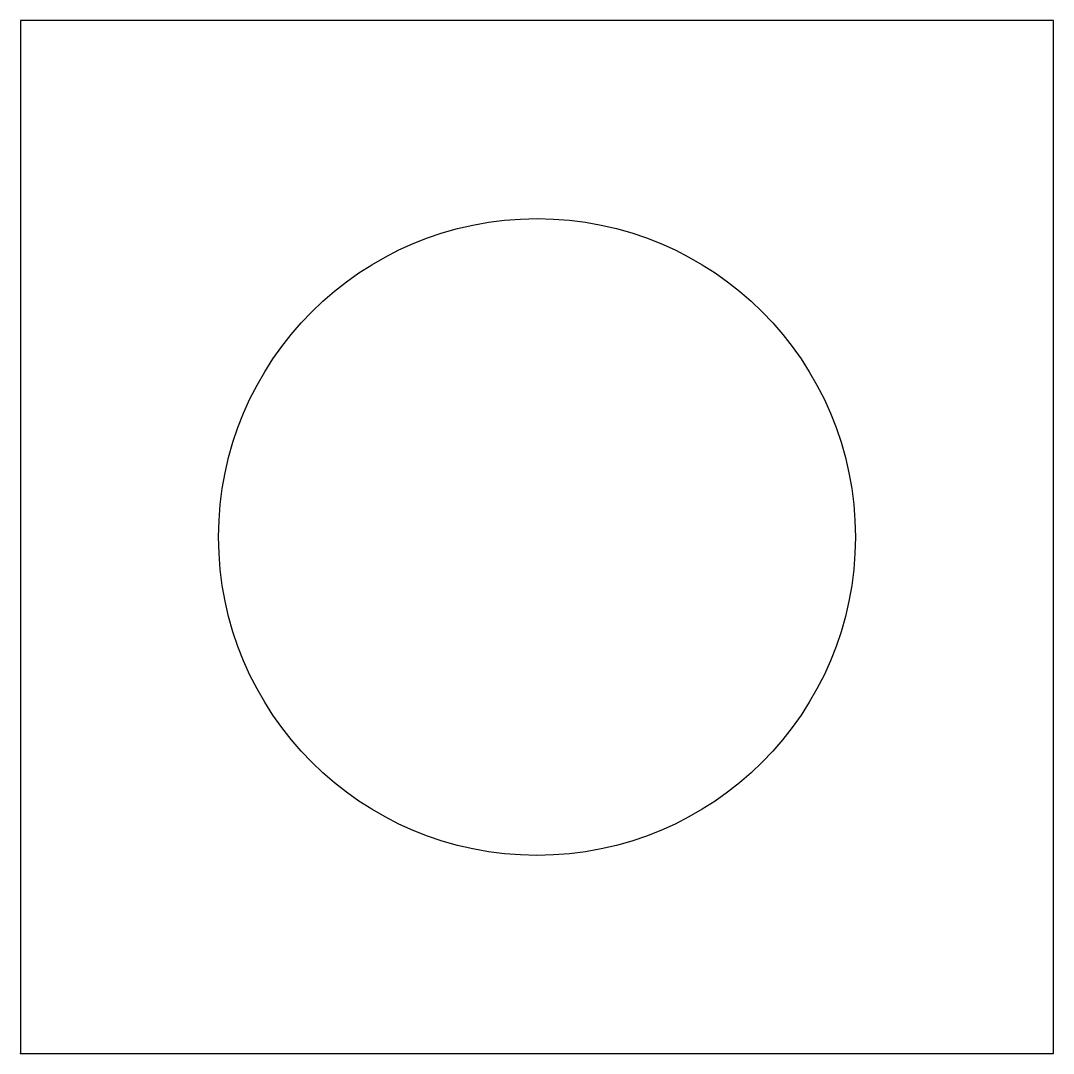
# Model space of a CAD drawing. Header units: centimetres. Extents: x 0 to 1.5, y 0 to 1.5.
import ezdxf

# ---------------------------------------------------------------- set-up
doc = ezdxf.new("R2010")
doc.units = ezdxf.units.CM
doc.header["$MEASUREMENT"] = 0
doc.layers.add('wooden_bearing_test v1_Sketch1', color=7, linetype='Continuous')

msp = doc.modelspace()

# ---------------------------------------------------------------- linework, layer by layer
at = {"layer": 'wooden_bearing_test v1_Sketch1'}
for p, q in [((0, 1.5), (0, 0)), ((1.5, 1.5), (0, 1.5)), ((1.5, 0), (1.5, 1.5)), ((0, 0), (1.5, 0))]:
    msp.add_line(p, q, dxfattribs=at)
msp.add_circle((0.75, 0.75), 0.4625, dxfattribs=at)
msp.add_point((0, 0), dxfattribs=at)

doc.saveas('drawing.dxf')
